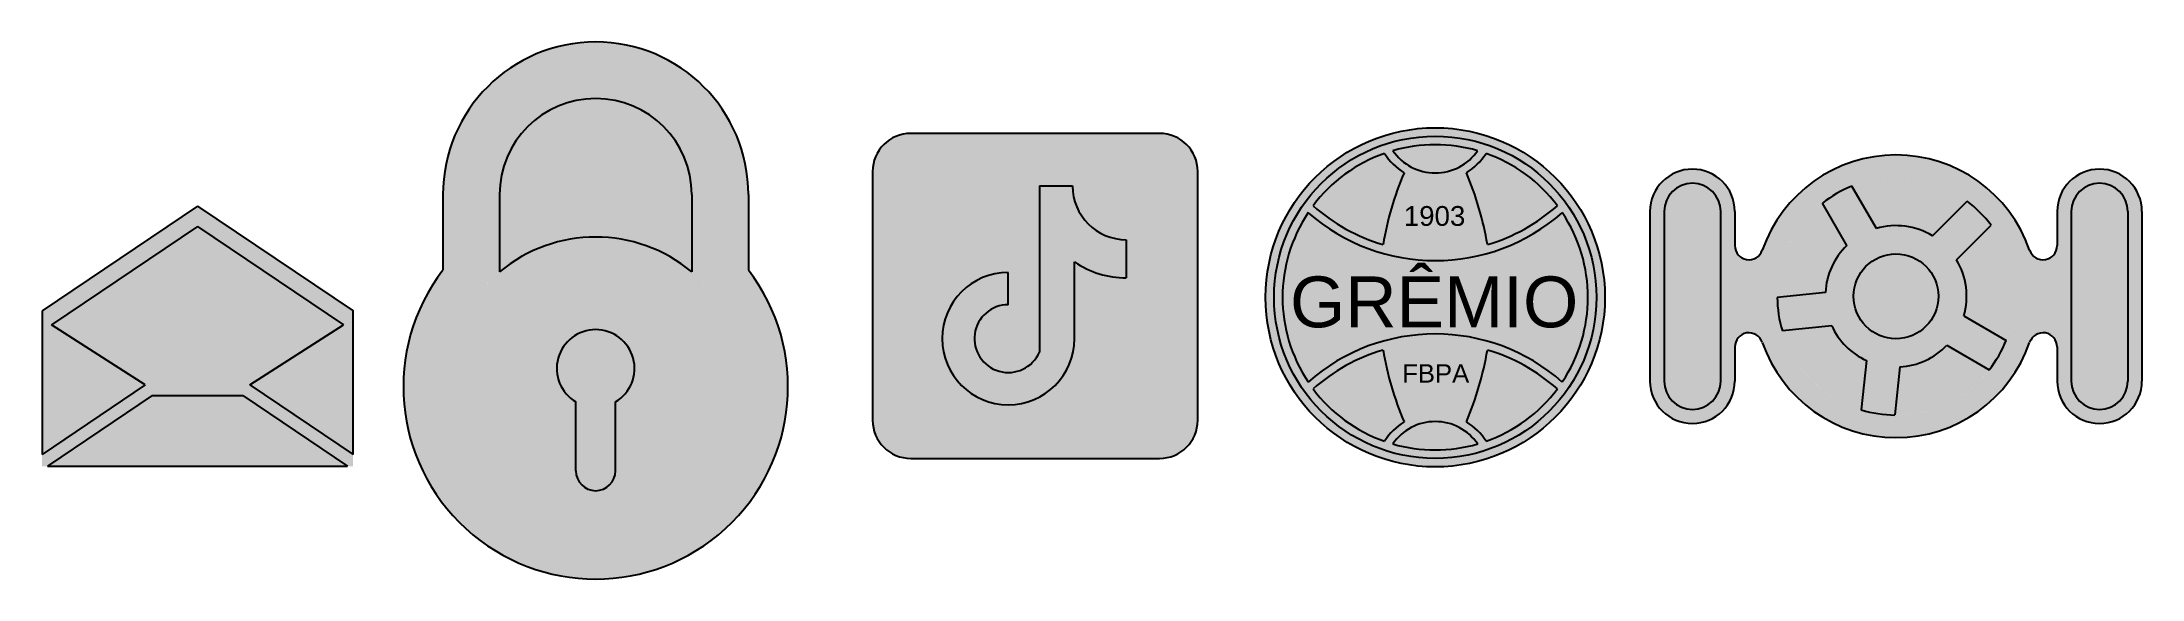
# Model space of a CAD drawing. Header units: inches. Extents: x 10770 to 11513, y 2153 to 2343.
import ezdxf

# ---------------------------------------------------------------- set-up
doc = ezdxf.new("R2010")
doc.units = ezdxf.units.IN
doc.header["$MEASUREMENT"] = 0
doc.styles.get("Standard").update_dxf_attribs({"font": 'arial.ttf'})

msp = doc.modelspace()

# ---------------------------------------------------------------- hatches: boundary and pattern name
at = {"true_color": 0x000000}
h = msp.add_hatch(color=18, dxfattribs=at)
h.dxf.hatch_style = 1
h.paths.add_polyline_path([(10912.66, 2221.01, 1), (11018.66, 2221.01, 1)], flags=0)
h.paths.add_polyline_path([(10972.66, 2215.68), (10972.66, 2191.26, -1), (10958.66, 2191.26), (10958.66, 2215.68, -3.654971)], flags=0)
h.paths.add_polyline_path([(11019.66, 2289.01, 1), (10911.66, 2289.01), (10911.66, 2262.34, 2.024592), (11019.66, 2262.34)])
h.paths.add_polyline_path([(10999.66, 2261.67, -0.222132), (11018.66, 2221.01, -1), (10912.66, 2221.01, -0.222132), (10931.66, 2261.67), (10931.66, 2289.01, -1), (10999.66, 2289.01)], flags=16)
at = {"true_color": 0xffffff}
h = msp.add_hatch(color=7, dxfattribs=at)
h.dxf.hatch_style = 1
h.paths.add_polyline_path([(10958.66, 2215.68), (10958.66, 2191.26, 1), (10972.66, 2191.26), (10972.66, 2215.68, 3.654971)])
h.paths.add_polyline_path([(10999.66, 2289.01, 1), (10931.66, 2289.01), (10931.66, 2261.67, -0.363026), (10999.66, 2261.67)])
h.paths.add_polyline_path([(10824.86, 2277.7), (10773.21, 2242.95), (10806.34, 2221.66), (10769.86, 2197.01), (10769.86, 2192.93), (10771.86, 2192.93), (10808.86, 2217.93), (10840.86, 2217.93), (10877.86, 2192.93), (10879.86, 2192.93), (10879.86, 2197.01), (10843.38, 2221.66), (10876.51, 2242.95)])
at = {"true_color": 0x000000}
h = msp.add_hatch(color=18, dxfattribs=at)
h.dxf.hatch_style = 1
h.paths.add_polyline_path([(11063.59, 2209.17, 0.414214), (11077.09, 2195.67), (11165.09, 2195.67, 0.414214), (11178.59, 2209.17), (11178.59, 2297.17, 0.414214), (11165.09, 2310.67), (11077.09, 2310.67, 0.414214), (11063.59, 2297.17)])
h.paths.add_polyline_path([(11111.59, 2261.47), (11111.59, 2250.07, 1.850301), (11122.59, 2233.28), (11122.59, 2258.73), (11122.59, 2292.07), (11134.29, 2292.07, 0.414214), (11153.29, 2273.07), (11153.29, 2259.57, -0.150651), (11134.99, 2265.22), (11134.99, 2238.07, -2.414214)], flags=16)
h = msp.add_hatch(color=18, dxfattribs=at)
h.dxf.hatch_style = 1
h.paths.add_polyline_path([(11202.57, 2252.67, 1), (11322.57, 2252.67, 1)])
h.paths.add_polyline_path([(11319.57, 2252.67, -1), (11205.57, 2252.67, -1)], flags=16)
at = {"true_color": 0xffffff}
h = msp.add_hatch(color=7, dxfattribs=at)
h.dxf.hatch_style = 1
h.paths.add_polyline_path([(11205.57, 2252.67, 1), (11319.57, 2252.67, 1)])
h.paths.add_polyline_path([(11307.5, 2282.62, -0.302794), (11307.5, 2222.71, 0.378057), (11217.64, 2222.71, -0.302794), (11217.64, 2282.62, 0.377382)], flags=16)
h.paths.add_polyline_path([(11273.57, 2296.74, 0.116649), (11280.53, 2303.59, -0.147993), (11305.75, 2285.09, -0.110191), (11281.01, 2271.34, 0.059113)], flags=16)
h.paths.add_polyline_path([(11244.13, 2271.34, -0.110191), (11219.38, 2285.09, -0.147993), (11244.6, 2303.59, 0.116649), (11251.57, 2296.74, 0.059113)], flags=16)
h.paths.add_polyline_path([(11247.57, 2304.54, -0.141677), (11277.57, 2304.54, -0.52499)], flags=16)
h.paths.add_polyline_path([(11281.01, 2234.03, -0.110404), (11305.75, 2220.25, -0.147915), (11280.55, 2201.75, 0.117007), (11273.57, 2208.63, 0.059105)], flags=16)
h.paths.add_polyline_path([(11244.13, 2234.03, 0.059105), (11251.57, 2208.63, 0.117007), (11244.59, 2201.75, -0.147915), (11219.38, 2220.25, -0.110404)], flags=16)
h.paths.add_polyline_path([(11277.59, 2200.8, -0.141852), (11247.55, 2200.8, -0.526089)], flags=16)
at = {"true_color": 0x105689}
h = msp.add_hatch(color=146, dxfattribs=at)
h.dxf.hatch_style = 1
h.paths.add_polyline_path([(11277.57, 2304.54, 0.141677), (11247.57, 2304.54, 0.52499)])
h.paths.add_polyline_path([(11251.57, 2296.74, -0.116649), (11244.6, 2303.59, 0.147993), (11219.38, 2285.09, 0.110191), (11244.13, 2271.34, -0.059113)])
h.paths.add_polyline_path([(11281.01, 2271.34, 0.110191), (11305.75, 2285.09, 0.147993), (11280.53, 2303.59, -0.116649), (11273.57, 2296.74, -0.059113)])
h.paths.add_polyline_path([(11281.01, 2234.03, -0.059105), (11273.57, 2208.63, -0.117007), (11280.55, 2201.75, 0.147915), (11305.75, 2220.25, 0.110404)])
h.paths.add_polyline_path([(11244.13, 2234.03, 0.110404), (11219.38, 2220.25, 0.147915), (11244.59, 2201.75, -0.117007), (11251.57, 2208.63, -0.059105)])
h.paths.add_polyline_path([(11247.55, 2200.8, 0.141852), (11277.59, 2200.8, 0.526089)])
h = msp.add_hatch(color=256)
h.set_gradient(color1=(102, 249, 208), color2=(0, 255, 255))
h.paths.add_polyline_path([(11343.51, 2283.03, -1), (11363.51, 2283.03), (11363.51, 2253.03), (11383.51, 2253.03, -0.414214), (11425.51, 2295.03), (11425.51, 2303.03, 0.320048), (11378.24, 2269.32, -0.846478), (11368.51, 2270.95), (11368.51, 2283.03, 1), (11338.51, 2283.03), (11338.51, 2253.03), (11343.51, 2253.03)])
h.paths.add_polyline_path([(11343.51, 2253.03), (11338.51, 2253.03), (11338.51, 2223.03, 1), (11368.51, 2223.03), (11368.51, 2235.12, -0.846478), (11378.24, 2236.75, 0.320048), (11425.51, 2203.03), (11425.51, 2211.03, -0.414214), (11383.51, 2253.03), (11363.51, 2253.03), (11363.51, 2223.03, -1), (11343.51, 2223.03)])
h.paths.add_polyline_path([(11482.51, 2283.03), (11482.51, 2270.95, -0.846478), (11472.78, 2269.32, 0.320048), (11425.51, 2303.03), (11425.51, 2295.03, -0.414214), (11467.51, 2253.03), (11487.51, 2253.03), (11487.51, 2283.03, -1), (11507.51, 2283.03), (11507.51, 2253.03), (11512.51, 2253.03), (11512.51, 2283.03, 1)])
h.paths.add_polyline_path([(11512.51, 2253.03), (11507.51, 2253.03), (11507.51, 2223.03, -1), (11487.51, 2223.03), (11487.51, 2253.03), (11467.51, 2253.03, -0.414214), (11425.51, 2211.03), (11425.51, 2203.03, 0.320048), (11472.78, 2236.75, -0.846478), (11482.51, 2235.12), (11482.51, 2223.03, 1), (11512.51, 2223.03)])
h = msp.add_hatch(color=256)
h.set_gradient(color1=(222, 253, 249), color2=(0, 255, 255), name='INVCURVED')
h.paths.add_polyline_path([(11438.43, 2274.44), (11450.66, 2286.67, 0.261289), (11409.92, 2292.03), (11418.57, 2277.05, -0.209033)])
at = {"true_color": 0xffffff}
h = msp.add_hatch(color=7, dxfattribs=at)
h.dxf.hatch_style = 1
h.paths.add_polyline_path([(11134.99, 2265.22, 0.150651), (11153.29, 2259.57), (11153.29, 2273.07, -0.414214), (11134.29, 2292.07), (11122.59, 2292.07), (11122.59, 2258.73), (11122.59, 2233.28, -1.850301), (11111.59, 2250.07), (11111.59, 2261.47, 2.414214), (11134.99, 2238.07)])
h = msp.add_hatch(color=256)
h.set_gradient(color1=(0, 255, 0), color2=(244, 238, 81))
h.paths.add_polyline_path([(11343.51, 2283.03), (11343.51, 2223.03, 0.414214), (11353.51, 2213.03), (11353.51, 2293.03, 0.414214)])
h = msp.add_hatch(color=256)
h.set_gradient(color1=(244, 238, 81), color2=(0, 255, 0))
h.paths.add_polyline_path([(11353.51, 2213.03, 0.414214), (11363.51, 2223.03), (11363.51, 2283.03, 0.414214), (11353.51, 2293.03)])
h = msp.add_hatch(color=7)
h.paths.add_polyline_path([(11459.15, 2278.19, 0.071797), (11450.66, 2286.67), (11438.43, 2274.44, 0.209033), (11418.57, 2277.05), (11409.92, 2292.03, 0.071797), (11399.53, 2286.03), (11408.18, 2271.05, 0.189434), (11400.55, 2254.43), (11383.51, 2252.64, 0.071881), (11385.34, 2240.77), (11402.79, 2242.6, 0.179362), (11415.08, 2230.31), (11413.25, 2212.87, 0.071881), (11425.12, 2211.04), (11426.91, 2228.07, 0.189434), (11443.53, 2235.7), (11458.51, 2227.05, 0.071797), (11464.51, 2237.45), (11449.53, 2246.1, 0.209033), (11446.92, 2265.95)])
h.paths.add_polyline_path([(11440.51, 2253.03, -1), (11410.51, 2253.03, -1)], flags=16)
h = msp.add_hatch(color=256)
h.set_gradient(color1=(0, 255, 0), color2=(244, 238, 81))
h.paths.add_polyline_path([(11497.51, 2293.03, 0.414214), (11487.51, 2283.03), (11487.51, 2223.03, 0.414214), (11497.51, 2213.03)])
h = msp.add_hatch(color=256)
h.set_gradient(color1=(244, 238, 81), color2=(0, 255, 0))
h.paths.add_polyline_path([(11497.51, 2213.03, 0.414214), (11507.51, 2223.03), (11507.51, 2283.03, 0.414214), (11497.51, 2293.03)])
at = {"true_color": 0x000000}
h = msp.add_hatch(color=18, dxfattribs=at)
h.dxf.hatch_style = 1
h.paths.add_polyline_path([(10824.86, 2277.7), (10876.51, 2242.95), (10843.38, 2221.66), (10879.86, 2197.01), (10879.86, 2247.93), (10824.86, 2284.93), (10769.86, 2247.93), (10769.86, 2197.01), (10806.34, 2221.66), (10773.21, 2242.95)])
h.paths.add_polyline_path([(10840.86, 2217.93), (10808.86, 2217.93), (10771.86, 2192.93), (10808.86, 2192.93), (10877.86, 2192.93)])
h = msp.add_hatch(color=18, dxfattribs=at)
h.dxf.hatch_style = 1
h.paths.add_polyline_path([(11217.64, 2282.62, 0.302794), (11217.64, 2222.71, -0.378057), (11307.5, 2222.71, 0.302794), (11307.5, 2282.62, -0.377382)])
h.paths.add_polyline_path([(11087.16, 2245.92), (11200.57, 2245.92), (11200.57, 2280.19), (11087.16, 2280.19)], flags=9)
h = msp.add_hatch(color=18, dxfattribs=at)
h.dxf.hatch_style = 1
h.paths.add_polyline_path([(11217.64, 2222.71, -0.378057), (11307.5, 2222.71, 0.302794), (11307.5, 2282.62, -0.377382), (11217.64, 2282.62, 0.302794)])
h.paths.add_polyline_path([(11087.16, 2245.92), (11200.57, 2245.92), (11200.57, 2280.19), (11087.16, 2280.19)], flags=9)
h = msp.add_hatch(color=256)
h.set_gradient(color1=(0, 255, 255), color2=(222, 253, 249))
h.paths.add_polyline_path([(11383.51, 2253.03, 0.002334), (11383.51, 2252.64), (11400.55, 2254.43, -0.189434), (11408.18, 2271.05), (11399.53, 2286.03, 0.229889)])
h = msp.add_hatch(color=18, dxfattribs=at)
h.dxf.hatch_style = 1
h.paths.add_polyline_path([(11018.66, 2221.01, 1), (10912.66, 2221.01, 1)])
h.paths.add_polyline_path([(10972.66, 2215.68), (10972.66, 2191.26, -1), (10958.66, 2191.26), (10958.66, 2215.68, -3.654971)], flags=16)
h = msp.add_hatch(color=256)
h.set_gradient(color1=(222, 253, 249), color2=(0, 255, 255))
h.paths.add_polyline_path([(11449.53, 2246.1), (11464.51, 2237.45, 0.09535), (11467.51, 2253.03, 0.161906), (11459.15, 2278.19), (11446.92, 2265.95, -0.209033)])
h = msp.add_hatch(color=256)
h.set_gradient(color1=(0, 255, 0), color2=(244, 238, 81))
h.paths.add_polyline_path([(11425.51, 2268.03, 0.414214), (11410.51, 2253.03), (11425.51, 2253.03)])
h.paths.add_polyline_path([(11425.51, 2253.03), (11410.51, 2253.03, 0.414214), (11425.51, 2238.03)])
h = msp.add_hatch(color=256)
h.set_gradient(color1=(244, 238, 81), color2=(0, 255, 0))
h.paths.add_polyline_path([(11425.51, 2268.03), (11425.51, 2253.03), (11440.51, 2253.03, 0.414214)])
h.paths.add_polyline_path([(11440.51, 2253.03), (11425.51, 2253.03), (11425.51, 2238.03, 0.414214)])
h = msp.add_hatch(color=256)
h.set_gradient(color1=(222, 253, 249), color2=(0, 255, 255), name='HEMISPHERICAL')
h.paths.add_polyline_path([(11413.25, 2212.87), (11415.08, 2230.31, -0.179362), (11402.79, 2242.6), (11385.34, 2240.77, 0.249508)])
h = msp.add_hatch(color=256)
h.set_gradient(color1=(222, 253, 249), color2=(0, 255, 255), name='CURVED')
h.paths.add_polyline_path([(11458.51, 2227.05), (11443.53, 2235.7, -0.189434), (11426.91, 2228.07), (11425.12, 2211.04, 0.232347)])

# ---------------------------------------------------------------- linework, layer by layer
for p, q in [((11165.09, 2310.67), (11077.09, 2310.67)), ((11063.59, 2297.17), (11063.59, 2209.17)), ((11178.59, 2209.17), (11178.59, 2297.17)), ((10911.66, 2289.01), (10911.66, 2262.34)), ((10931.66, 2289.01), (10931.66, 2261.67)), ((10999.66, 2289.01), (10999.66, 2261.67)), ((11019.66, 2289.01), (11019.66, 2262.34)), ((11122.59, 2292.07), (11134.29, 2292.07)), ((11122.59, 2292.07), (11122.59, 2258.73)), ((10824.86, 2284.93), (10769.86, 2247.93)), ((10824.86, 2284.93), (10879.86, 2247.93)), ((10824.86, 2277.7), (10773.21, 2242.95)), ((10824.86, 2277.7), (10876.51, 2242.95)), ((11153.29, 2273.07), (11153.29, 2259.57)), ((11134.99, 2238.07), (11134.99, 2265.22)), ((11111.59, 2250.07), (11111.59, 2261.47)), ((11122.59, 2258.73), (11122.59, 2233.28)), ((10769.86, 2247.93), (10769.86, 2197.01)), ((10806.34, 2221.66), (10773.21, 2242.95)), ((10843.38, 2221.66), (10876.51, 2242.95)), ((10879.86, 2197.01), (10879.86, 2247.93)), ((10806.34, 2221.66), (10769.86, 2197.01)), ((10843.38, 2221.66), (10879.86, 2197.01)), ((10808.86, 2217.93), (10771.86, 2192.93)), ((10808.86, 2217.93), (10840.86, 2217.93)), ((10840.86, 2217.93), (10877.86, 2192.93)), ((10958.66, 2191.26), (10958.66, 2215.68)), ((10972.66, 2191.26), (10972.66, 2215.68)), ((10771.86, 2192.93), (10877.86, 2192.93)), ((10771.86, 2192.93), (10808.86, 2192.93)), ((11077.09, 2195.67), (11165.09, 2195.67))]:
    msp.add_line(p, q)
at = {"color": 250}
for p, q in [((11418.57, 2277.05), (11409.92, 2292.03)), ((11338.51, 2283.03), (11338.51, 2223.03)), ((11343.51, 2283.03), (11343.51, 2223.03)), ((11363.51, 2223.03), (11363.51, 2283.03)), ((11368.51, 2283.03), (11368.51, 2270.95)), ((11408.18, 2271.05), (11399.53, 2286.03)), ((11438.43, 2274.44), (11450.66, 2286.67)), ((11482.51, 2283.03), (11482.51, 2270.95)), ((11487.51, 2283.03), (11487.51, 2223.03)), ((11507.51, 2283.03), (11507.51, 2223.03)), ((11512.51, 2283.03), (11512.51, 2223.03)), ((11446.92, 2265.95), (11459.15, 2278.19)), ((11400.55, 2254.43), (11383.51, 2252.64)), ((11449.53, 2246.1), (11464.51, 2237.45)), ((11402.79, 2242.6), (11385.34, 2240.77)), ((11443.53, 2235.7), (11458.51, 2227.05)), ((11368.51, 2235.12), (11368.51, 2223.03)), ((11415.08, 2230.31), (11413.25, 2212.87)), ((11426.91, 2228.07), (11425.12, 2211.04)), ((11482.51, 2235.12), (11482.51, 2223.03))]:
    msp.add_line(p, q, dxfattribs=at)
for radius in [60, 57]:
    msp.add_circle((11262.57, 2252.67), radius)
msp.add_circle((11425.51, 2253.03), 15, dxfattribs=at)
for centre, radius, start, end in [((10965.66, 2289.01), 54, 0, 180), ((10965.66, 2289.01), 34, 0, 180), ((11077.09, 2297.17), 13.5, 90, 180), ((11165.09, 2297.17), 13.5, 0, 90), ((11262.57, 2252.67), 54, 109.43226, 143.10542), ((11262.57, 2314.89), 21.22, 212.16824, 238.78201), ((11262.57, 2252.67), 54, 73.87238, 106.12762), ((11262.57, 2314.89), 18.22, 214.60196, 325.39804), ((11262.57, 2314.89), 21.22, 301.21799, 327.83176), ((11262.57, 2252.67), 54, 36.89458, 70.56774), ((11354.9, 2252.68), 112.34, 156.90916, 170.44114), ((11170.23, 2252.68), 112.34, 9.55886, 23.09084), ((11153.29, 2292.07), 19, 180, 270), ((11262.57, 2252.67), 54, 146.30764, 213.69167), ((11262.57, 2333.67), 68.01, 228.64875, 311.35125), ((11262.57, 2333.67), 65.01, 228.36806, 253.52054), ((11262.57, 2333.67), 65.01, 286.47946, 311.63194), ((11262.57, 2252.67), 54, 326.30833, 33.69236), ((10965.66, 2221.01), 53, 50.09553, 129.90447), ((11153.29, 2292.07), 32.5, 235.73114, 270), ((10965.66, 2221.01), 68, 142.57199, 37.42801), ((11111.59, 2238.07), 23.4, 90, 0), ((11111.59, 2238.07), 12, 90, 336.44354), ((10965.66, 2227.51), 13.75, 300.60329, 239.39671), ((11262.57, 2171.78), 67.92, 48.58108, 131.41892), ((11262.57, 2171.78), 64.92, 106.50253, 131.70318), ((11354.9, 2252.68), 112.34, 189.56078, 203.09084), ((11170.23, 2252.68), 112.34, 336.90916, 350.43922), ((11262.57, 2171.78), 64.92, 48.29682, 73.49747), ((11262.57, 2252.67), 54, 216.89432, 250.54982), ((11262.57, 2252.67), 54, 289.45018, 323.10568), ((11077.09, 2209.17), 13.5, 180, 270), ((11165.09, 2209.17), 13.5, 270, 0), ((11262.57, 2190.48), 21.22, 121.21799, 147.91265), ((11262.57, 2190.48), 18.22, 34.50329, 145.49671), ((11262.57, 2190.48), 21.22, 32.08735, 58.78201), ((11262.57, 2252.67), 54, 253.85272, 286.14728), ((10965.66, 2191.26), 7, 180, 0)]:
    msp.add_arc(centre, radius, start, end)
for centre, radius, start, end in [((11425.51, 2253.03), 50, 19.01127, 160.98873), ((11353.51, 2283.03), 15, 0, 180), ((11497.51, 2283.03), 15, 0, 180), ((11353.51, 2283.03), 10, 0, 180), ((11425.51, 2253.03), 42, 111.78679, 128.21321), ((11425.51, 2253.03), 42, 111.78679, 128.21321), ((11497.51, 2283.03), 10, 0, 180), ((11425.51, 2253.03), 42, 36.78679, 53.21321), ((11425.51, 2253.03), 42, 36.78679, 53.21321), ((11425.51, 2253.03), 25, 58.88654, 106.11346), ((11373.51, 2270.95), 5, 180, 340.98873), ((11425.51, 2253.03), 25, 133.88654, 176.7931), ((11425.51, 2253.03), 25, 343.88654, 31.11346), ((11477.51, 2270.95), 5, 199.01127, 0), ((11425.51, 2253.03), 42, 180.53498, 196.98058), ((11425.51, 2253.03), 42, 180.53498, 196.98058), ((11373.51, 2235.12), 5, 19.01127, 180), ((11425.51, 2253.03), 50, 199.01127, 340.98873), ((11425.51, 2253.03), 25, 204.66292, 245.33708), ((11425.51, 2253.03), 25, 273.2069, 316.11346), ((11425.51, 2253.03), 42, 321.78679, 338.21321), ((11425.51, 2253.03), 42, 321.78679, 338.21321), ((11477.51, 2235.12), 5, 0, 160.98873), ((11353.51, 2223.03), 15, 180, 0), ((11353.51, 2223.03), 10, 180, 0), ((11497.51, 2223.03), 15, 180, 0), ((11497.51, 2223.03), 10, 180, 0), ((11425.51, 2253.03), 42, 253.01942, 269.46502), ((11425.51, 2253.03), 42, 253.01942, 269.46502)]:
    msp.add_arc(centre, radius, start, end, dxfattribs=at)

# ---------------------------------------------------------------- texts
for s, height, p in [('1903', 7, (11251.45, 2277.96)), ('FBPA', 6.5, (11250.88, 2222.5))]:
    msp.add_text(s, height=height, dxfattribs=at).set_placement(p)
msp.add_text('GRÊMIO', height=18).set_placement((11211.2, 2242.05))

doc.saveas('drawing.dxf')
